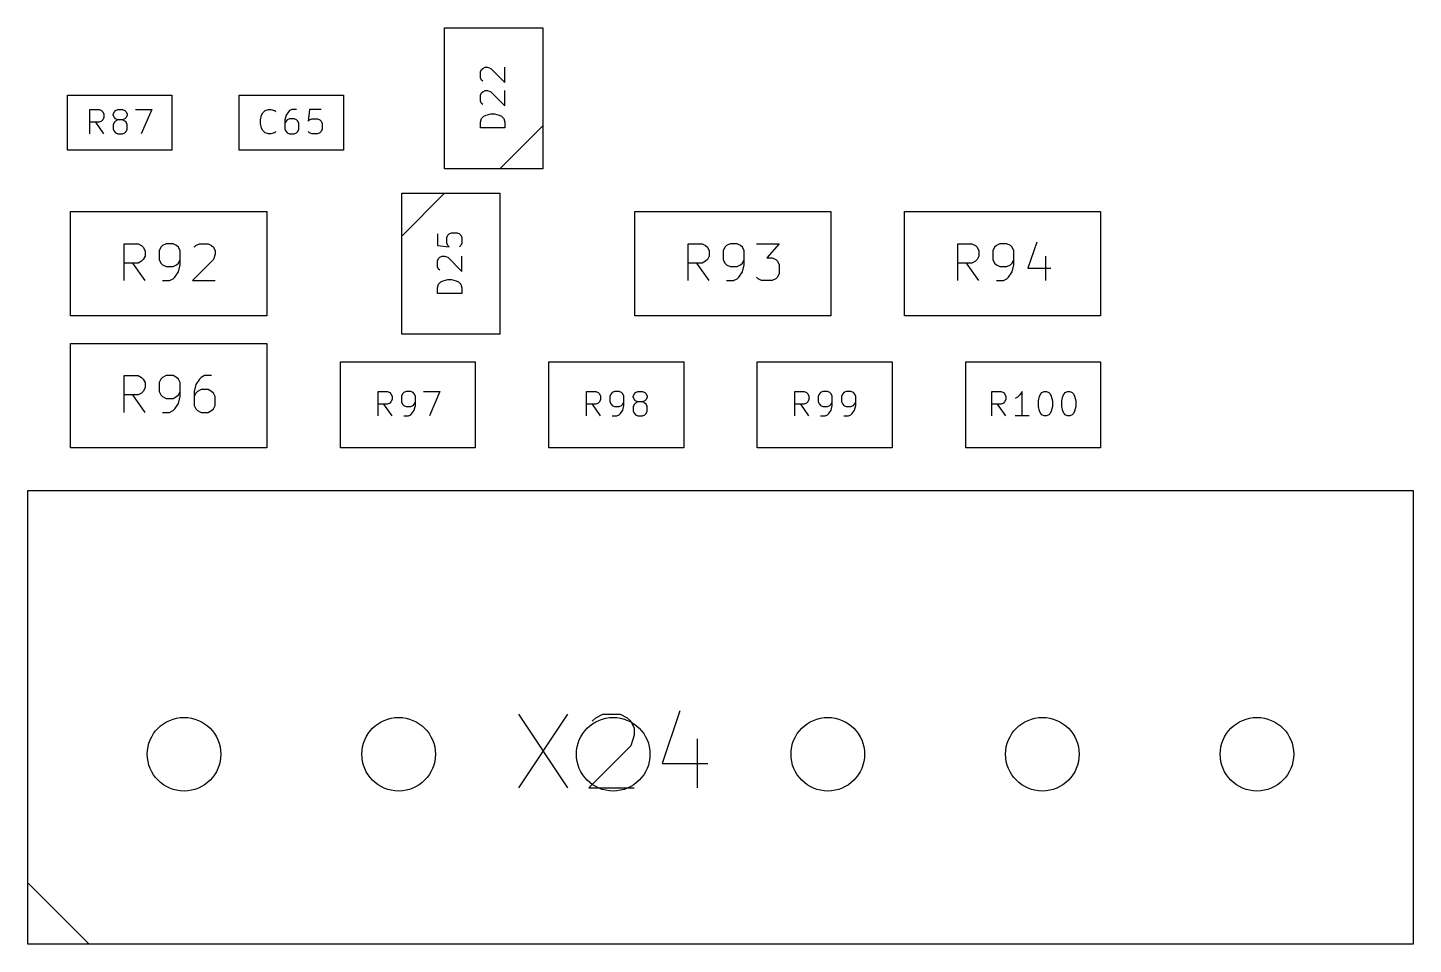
# Model space of a CAD drawing. Extents: x -4 to 236, y -200 to -70.
# Drawn here: x 162.5 to 185.1, y -172.5 to -157.55 of the extents above; entities that cross this region are included whole.
import ezdxf

# ---------------------------------------------------------------- set-up
doc = ezdxf.new("R2010")
doc.units = 0
doc.layers.add('BLACK', color=7, linetype='CONTINUOUS')

msp = doc.modelspace()

# ---------------------------------------------------------------- linework, layer by layer
at = {"layer": 'BLACK', "linetype": 'CONTINUOUS'}
for p, q in [((169.3, -159.85), (169.3, -157.55)), ((169.3, -157.55), (170.9, -157.55)), ((170.9, -157.55), (170.9, -159.85)), ((169.921062, -158.214285), (169.959158, -158.195238)), ((169.959158, -158.195238), (169.997253, -158.195238)), ((169.997253, -158.195238), (170.054396, -158.214285)), ((170.282967, -158.442857), (170.282967, -158.195238)), ((169.882967, -158.271428), (169.902015, -158.233333)), ((169.882967, -158.366666), (169.882967, -158.271428)), ((169.902015, -158.404761), (169.882967, -158.366666)), ((169.902015, -158.233333), (169.921062, -158.214285)), ((169.921062, -158.423809), (169.902015, -158.404761)), ((170.054396, -158.214285), (170.282967, -158.442857)), ((163.15, -158.65), (164.85, -158.65)), ((163.15, -159.55), (163.15, -158.65)), ((164.85, -158.65), (164.85, -159.55)), ((165.95, -158.65), (167.65, -158.65)), ((165.95, -159.55), (165.95, -158.65)), ((167.65, -158.65), (167.65, -159.55)), ((169.882967, -158.65238), (169.902015, -158.614285)), ((169.902015, -158.614285), (169.921062, -158.595237)), ((169.921062, -158.595237), (169.959158, -158.57619)), ((169.959158, -158.57619), (169.997253, -158.57619)), ((169.997253, -158.57619), (170.054396, -158.595237)), ((170.054396, -158.595237), (170.282967, -158.823809)), ((170.282967, -158.823809), (170.282967, -158.57619)), ((169.882967, -158.747618), (169.882967, -158.65238)), ((169.902015, -158.785713), (169.882967, -158.747618)), ((169.921062, -158.804761), (169.902015, -158.785713)), ((163.514286, -159.282967), (163.514286, -158.882967)), ((163.514286, -158.882967), (163.666667, -158.882967)), ((163.666667, -159.092491), (163.514286, -159.092491)), ((163.742857, -159.282967), (163.609524, -159.092491)), ((163.666667, -158.882967), (163.704762, -158.902015)), ((163.704762, -159.073443), (163.666667, -159.092491)), ((163.704762, -158.902015), (163.723809, -158.921062)), ((163.723809, -159.054396), (163.704762, -159.073443)), ((163.723809, -158.921062), (163.742857, -158.959158)), ((163.742857, -159.0163), (163.723809, -159.054396)), ((163.742857, -158.959158), (163.742857, -159.0163)), ((163.895238, -158.959158), (163.914286, -158.921062)), ((163.895238, -158.978205), (163.895238, -158.959158)), ((163.914286, -159.0163), (163.895238, -158.978205)), ((163.914286, -159.092491), (163.895238, -159.130586)), ((163.914286, -158.921062), (163.933333, -158.902015)), ((163.933333, -159.035348), (163.914286, -159.0163)), ((163.933333, -159.073443), (163.914286, -159.092491)), ((163.933333, -158.902015), (163.971428, -158.882967)), ((163.971428, -159.054396), (163.933333, -159.035348)), ((163.971428, -159.054396), (163.933333, -159.073443)), ((163.971428, -158.882967), (164.047619, -158.882967)), ((164.047619, -159.054396), (163.971428, -159.054396)), ((164.047619, -158.882967), (164.085714, -158.902015)), ((164.085714, -159.035348), (164.047619, -159.054396)), ((164.085714, -159.073443), (164.047619, -159.054396)), ((164.085714, -158.902015), (164.104762, -158.921062)), ((164.104762, -159.0163), (164.085714, -159.035348)), ((164.104762, -159.092491), (164.085714, -159.073443)), ((164.104762, -158.921062), (164.123809, -158.959158)), ((164.123809, -158.978205), (164.104762, -159.0163)), ((164.123809, -159.130586), (164.104762, -159.092491)), ((164.123809, -158.959158), (164.123809, -158.978205)), ((164.257142, -158.882967), (164.523809, -158.882967)), ((164.523809, -158.882967), (164.35238, -159.282967)), ((166.295238, -159.054396), (166.314286, -158.978205)), ((166.295238, -159.111539), (166.295238, -159.054396)), ((166.314286, -158.978205), (166.333333, -158.94011)), ((166.333333, -158.94011), (166.371428, -158.902015)), ((166.371428, -158.902015), (166.428571, -158.882967)), ((166.428571, -158.882967), (166.466667, -158.882967)), ((166.466667, -158.882967), (166.523809, -158.902015)), ((166.523809, -158.902015), (166.542857, -158.921062)), ((166.714286, -158.978205), (166.695238, -159.054396)), ((166.695238, -159.054396), (166.695238, -159.206777)), ((166.714286, -159.073443), (166.695238, -159.111539)), ((166.752381, -158.921062), (166.714286, -158.978205)), ((166.733333, -159.054396), (166.714286, -159.073443)), ((166.771428, -159.035348), (166.733333, -159.054396)), ((166.771428, -158.902015), (166.752381, -158.921062)), ((166.809524, -158.882967), (166.771428, -158.902015)), ((166.847619, -159.035348), (166.771428, -159.035348)), ((166.885714, -158.882967), (166.809524, -158.882967)), ((166.885714, -159.054396), (166.847619, -159.035348)), ((166.904762, -159.073443), (166.885714, -159.054396)), ((166.923809, -159.111539), (166.904762, -159.073443)), ((167.095238, -158.882967), (167.07619, -159.073443)), ((167.07619, -159.073443), (167.095238, -159.054396)), ((167.285714, -158.882967), (167.095238, -158.882967)), ((167.095238, -159.054396), (167.133333, -159.035348)), ((167.133333, -159.035348), (167.228571, -159.035348)), ((167.228571, -159.035348), (167.266666, -159.054396)), ((167.266666, -159.054396), (167.285714, -159.073443)), ((167.285714, -159.073443), (167.304761, -159.111539)), ((169.882967, -159.090475), (169.902015, -159.033332)), ((169.882967, -159.185713), (169.882967, -159.090475)), ((169.902015, -159.033332), (169.94011, -158.995237)), ((169.94011, -158.995237), (169.978205, -158.97619)), ((169.978205, -158.97619), (170.054396, -158.957142)), ((170.054396, -158.957142), (170.111539, -158.957142)), ((170.111539, -158.957142), (170.187729, -158.97619)), ((170.187729, -158.97619), (170.225824, -158.995237)), ((170.225824, -158.995237), (170.26392, -159.033332)), ((170.26392, -159.033332), (170.282967, -159.090475)), ((170.282967, -159.090475), (170.282967, -159.185713)), ((163.895238, -159.130586), (163.895238, -159.206777)), ((163.895238, -159.206777), (163.914286, -159.244872)), ((163.914286, -159.244872), (163.933333, -159.26392)), ((163.933333, -159.26392), (163.971428, -159.282967)), ((163.971428, -159.282967), (164.047619, -159.282967)), ((164.047619, -159.282967), (164.085714, -159.26392)), ((164.085714, -159.26392), (164.104762, -159.244872)), ((164.104762, -159.244872), (164.123809, -159.206777)), ((164.123809, -159.206777), (164.123809, -159.130586)), ((166.314286, -159.187729), (166.295238, -159.111539)), ((166.333333, -159.225824), (166.314286, -159.187729)), ((166.371428, -159.26392), (166.333333, -159.225824)), ((166.428571, -159.282967), (166.371428, -159.26392)), ((166.466667, -159.282967), (166.428571, -159.282967)), ((166.523809, -159.26392), (166.466667, -159.282967)), ((166.542857, -159.244872), (166.523809, -159.26392)), ((166.695238, -159.206777), (166.714286, -159.244872)), ((166.714286, -159.244872), (166.733333, -159.26392)), ((166.733333, -159.26392), (166.771428, -159.282967)), ((166.771428, -159.282967), (166.847619, -159.282967)), ((166.847619, -159.282967), (166.885714, -159.26392)), ((166.885714, -159.26392), (166.904762, -159.244872)), ((166.904762, -159.244872), (166.923809, -159.206777)), ((166.923809, -159.206777), (166.923809, -159.111539)), ((167.095238, -159.26392), (167.07619, -159.244872)), ((167.133333, -159.282967), (167.095238, -159.26392)), ((167.228571, -159.282967), (167.133333, -159.282967)), ((167.266666, -159.26392), (167.228571, -159.282967)), ((167.285714, -159.244872), (167.266666, -159.26392)), ((167.304761, -159.206777), (167.285714, -159.244872)), ((167.304761, -159.111539), (167.304761, -159.206777)), ((170.282967, -159.185713), (169.882967, -159.185713)), ((170.2, -159.85), (170.9, -159.15)), ((164.85, -159.55), (163.15, -159.55)), ((167.65, -159.55), (165.95, -159.55)), ((170.9, -159.85), (169.3, -159.85)), ((169.3, -160.25), (168.6, -160.95)), ((168.6, -160.25), (170.2, -160.25)), ((168.6, -162.55), (168.6, -160.25)), ((170.2, -160.25), (170.2, -162.55)), ((163.2, -160.55), (166.4, -160.55)), ((163.2, -162.25), (163.2, -160.55)), ((166.4, -160.55), (166.4, -162.25)), ((172.4, -160.55), (175.6, -160.55)), ((172.4, -162.25), (172.4, -160.55)), ((175.6, -160.55), (175.6, -162.25)), ((176.8, -160.55), (180, -160.55)), ((176.8, -162.25), (176.8, -160.55)), ((180, -160.55), (180, -162.25)), ((169.373443, -160.914285), (169.411539, -160.895238)), ((169.411539, -160.895238), (169.506777, -160.895238)), ((169.506777, -160.895238), (169.544872, -160.914285)), ((164.071428, -161.674451), (164.071428, -161.074451)), ((164.071428, -161.074451), (164.299999, -161.074451)), ((164.299999, -161.074451), (164.357142, -161.103022)), ((164.357142, -161.103022), (164.385713, -161.131594)), ((164.385713, -161.131594), (164.414285, -161.188737)), ((164.671428, -161.131594), (164.642856, -161.188737)), ((164.699999, -161.103022), (164.671428, -161.131594)), ((164.757142, -161.074451), (164.699999, -161.103022)), ((164.871428, -161.074451), (164.757142, -161.074451)), ((164.928571, -161.103022), (164.871428, -161.074451)), ((164.957142, -161.131594), (164.928571, -161.103022)), ((164.985713, -161.188737), (164.957142, -161.131594)), ((165.214285, -161.131594), (165.242857, -161.103022)), ((165.242857, -161.103022), (165.3, -161.074451)), ((165.3, -161.074451), (165.442857, -161.074451)), ((165.442857, -161.074451), (165.5, -161.103022)), ((165.5, -161.103022), (165.528571, -161.131594)), ((165.528571, -161.131594), (165.557142, -161.188737)), ((169.182967, -160.914285), (169.182967, -161.104761)), ((169.182967, -161.104761), (169.373443, -161.123809)), ((169.335348, -160.971428), (169.354396, -160.933333)), ((169.335348, -161.066666), (169.335348, -160.971428)), ((169.354396, -161.104761), (169.335348, -161.066666)), ((169.354396, -160.933333), (169.373443, -160.914285)), ((169.373443, -161.123809), (169.354396, -161.104761)), ((169.544872, -160.914285), (169.56392, -160.933333)), ((169.56392, -161.104761), (169.544872, -161.123809)), ((169.56392, -160.933333), (169.582967, -160.971428)), ((169.582967, -161.066666), (169.56392, -161.104761)), ((169.582967, -160.971428), (169.582967, -161.066666)), ((173.271428, -161.674451), (173.271428, -161.074451)), ((173.271428, -161.074451), (173.499999, -161.074451)), ((173.499999, -161.074451), (173.557142, -161.103022)), ((173.557142, -161.103022), (173.585713, -161.131594)), ((173.585713, -161.131594), (173.614285, -161.188737)), ((173.871428, -161.131594), (173.842856, -161.188737)), ((173.899999, -161.103022), (173.871428, -161.131594)), ((173.957142, -161.074451), (173.899999, -161.103022)), ((174.071428, -161.074451), (173.957142, -161.074451)), ((174.128571, -161.103022), (174.071428, -161.074451)), ((174.157142, -161.131594), (174.128571, -161.103022)), ((174.185713, -161.188737), (174.157142, -161.131594)), ((174.385714, -161.074451), (174.757142, -161.074451)), ((174.757142, -161.074451), (174.557142, -161.303022)), ((177.671428, -161.674451), (177.671428, -161.074451)), ((177.671428, -161.074451), (177.899999, -161.074451)), ((177.899999, -161.074451), (177.957142, -161.103022)), ((177.957142, -161.103022), (177.985713, -161.131594)), ((177.985713, -161.131594), (178.014285, -161.188737)), ((178.271428, -161.131594), (178.242856, -161.188737)), ((178.299999, -161.103022), (178.271428, -161.131594)), ((178.357142, -161.074451), (178.299999, -161.103022)), ((178.471428, -161.074451), (178.357142, -161.074451)), ((178.528571, -161.103022), (178.471428, -161.074451)), ((178.557142, -161.131594), (178.528571, -161.103022)), ((178.585713, -161.188737), (178.557142, -161.131594)), ((178.957142, -161.04588), (178.814285, -161.474451)), ((164.357142, -161.360165), (164.299999, -161.388737)), ((164.385713, -161.331594), (164.357142, -161.360165)), ((164.414285, -161.274451), (164.385713, -161.331594)), ((164.414285, -161.188737), (164.414285, -161.274451)), ((164.642856, -161.188737), (164.642856, -161.331594)), ((164.642856, -161.331594), (164.671428, -161.388737)), ((164.957142, -161.388737), (164.985713, -161.331594)), ((164.985713, -161.417308), (164.985713, -161.188737)), ((165.528571, -161.331594), (165.185714, -161.674451)), ((165.557142, -161.24588), (165.528571, -161.331594)), ((165.557142, -161.188737), (165.557142, -161.24588)), ((169.182967, -161.35238), (169.202015, -161.314285)), ((169.182967, -161.447618), (169.182967, -161.35238)), ((169.202015, -161.314285), (169.221062, -161.295237)), ((169.221062, -161.295237), (169.259158, -161.27619)), ((169.259158, -161.27619), (169.297253, -161.27619)), ((169.297253, -161.27619), (169.354396, -161.295237)), ((169.354396, -161.295237), (169.582967, -161.523809)), ((169.582967, -161.523809), (169.582967, -161.27619)), ((173.557142, -161.360165), (173.499999, -161.388737)), ((173.585713, -161.331594), (173.557142, -161.360165)), ((173.614285, -161.274451), (173.585713, -161.331594)), ((173.614285, -161.188737), (173.614285, -161.274451)), ((173.842856, -161.188737), (173.842856, -161.331594)), ((173.842856, -161.331594), (173.871428, -161.388737)), ((174.157142, -161.388737), (174.185713, -161.331594)), ((174.185713, -161.417308), (174.185713, -161.188737)), ((174.557142, -161.303022), (174.642857, -161.303022)), ((174.642857, -161.303022), (174.7, -161.331594)), ((174.7, -161.331594), (174.728571, -161.360165)), ((174.728571, -161.360165), (174.757142, -161.417308)), ((177.957142, -161.360165), (177.899999, -161.388737)), ((177.985713, -161.331594), (177.957142, -161.360165)), ((178.014285, -161.274451), (177.985713, -161.331594)), ((178.014285, -161.188737), (178.014285, -161.274451)), ((178.242856, -161.188737), (178.242856, -161.331594)), ((178.242856, -161.331594), (178.271428, -161.388737)), ((178.557142, -161.388737), (178.585713, -161.331594)), ((178.585713, -161.417308), (178.585713, -161.188737)), ((179.1, -161.274451), (179.1, -161.674451)), ((164.299999, -161.388737), (164.071428, -161.388737)), ((164.414285, -161.674451), (164.214285, -161.388737)), ((164.671428, -161.388737), (164.699999, -161.417308)), ((164.699999, -161.417308), (164.757142, -161.44588)), ((164.757142, -161.44588), (164.871428, -161.44588)), ((164.871428, -161.44588), (164.928571, -161.417308)), ((164.899999, -161.617308), (164.957142, -161.531594)), ((164.928571, -161.417308), (164.957142, -161.388737)), ((164.957142, -161.531594), (164.985713, -161.417308)), ((169.202015, -161.485713), (169.182967, -161.447618)), ((169.221062, -161.504761), (169.202015, -161.485713)), ((173.499999, -161.388737), (173.271428, -161.388737)), ((173.614285, -161.674451), (173.414285, -161.388737)), ((173.871428, -161.388737), (173.899999, -161.417308)), ((173.899999, -161.417308), (173.957142, -161.44588)), ((173.957142, -161.44588), (174.071428, -161.44588)), ((174.071428, -161.44588), (174.128571, -161.417308)), ((174.099999, -161.617308), (174.157142, -161.531594)), ((174.128571, -161.417308), (174.157142, -161.388737)), ((174.157142, -161.531594), (174.185713, -161.417308)), ((174.757142, -161.560165), (174.728571, -161.617308)), ((174.757142, -161.417308), (174.757142, -161.560165)), ((177.899999, -161.388737), (177.671428, -161.388737)), ((178.014285, -161.674451), (177.814285, -161.388737)), ((178.271428, -161.388737), (178.299999, -161.417308)), ((178.299999, -161.417308), (178.357142, -161.44588)), ((178.357142, -161.44588), (178.471428, -161.44588)), ((178.471428, -161.44588), (178.528571, -161.417308)), ((178.499999, -161.617308), (178.557142, -161.531594)), ((178.528571, -161.417308), (178.557142, -161.388737)), ((178.557142, -161.531594), (178.585713, -161.417308)), ((178.814285, -161.474451), (179.185714, -161.474451)), ((164.699999, -161.674451), (164.814285, -161.674451)), ((164.814285, -161.674451), (164.871428, -161.64588)), ((164.871428, -161.64588), (164.899999, -161.617308)), ((165.185714, -161.674451), (165.557142, -161.674451)), ((169.182967, -161.790475), (169.202015, -161.733332)), ((169.182967, -161.885713), (169.182967, -161.790475)), ((169.202015, -161.733332), (169.24011, -161.695237)), ((169.24011, -161.695237), (169.278205, -161.67619)), ((169.278205, -161.67619), (169.354396, -161.657142)), ((169.354396, -161.657142), (169.411539, -161.657142)), ((169.411539, -161.657142), (169.487729, -161.67619)), ((169.487729, -161.67619), (169.525824, -161.695237)), ((169.525824, -161.695237), (169.56392, -161.733332)), ((169.56392, -161.733332), (169.582967, -161.790475)), ((169.582967, -161.790475), (169.582967, -161.885713)), ((173.899999, -161.674451), (174.014285, -161.674451)), ((174.014285, -161.674451), (174.071428, -161.64588)), ((174.071428, -161.64588), (174.099999, -161.617308)), ((174.414285, -161.64588), (174.385714, -161.617308)), ((174.471428, -161.674451), (174.414285, -161.64588)), ((174.642857, -161.674451), (174.471428, -161.674451)), ((174.7, -161.64588), (174.642857, -161.674451)), ((174.728571, -161.617308), (174.7, -161.64588)), ((178.299999, -161.674451), (178.414285, -161.674451)), ((178.414285, -161.674451), (178.471428, -161.64588)), ((178.471428, -161.64588), (178.499999, -161.617308)), ((169.582967, -161.885713), (169.182967, -161.885713)), ((166.4, -162.25), (163.2, -162.25)), ((175.6, -162.25), (172.4, -162.25)), ((180, -162.25), (176.8, -162.25)), ((163.2, -162.7), (166.4, -162.7)), ((163.2, -164.4), (163.2, -162.7)), ((166.4, -162.7), (166.4, -164.4)), ((170.2, -162.55), (168.6, -162.55)), ((167.6, -164.4), (167.6, -163)), ((167.6, -163), (169.8, -163)), ((169.8, -163), (169.8, -164.4)), ((171, -163), (173.2, -163)), ((171, -164.4), (171, -163)), ((173.2, -163), (173.2, -164.4)), ((174.4, -164.4), (174.4, -163)), ((174.4, -163), (176.6, -163)), ((176.6, -163), (176.6, -164.4)), ((177.8, -163), (180, -163)), ((177.8, -164.4), (177.8, -163)), ((180, -163), (180, -164.4)), ((164.071428, -163.824451), (164.071428, -163.224451)), ((164.071428, -163.224451), (164.299999, -163.224451)), ((164.299999, -163.224451), (164.357142, -163.253022)), ((164.357142, -163.253022), (164.385713, -163.281594)), ((164.385713, -163.281594), (164.414285, -163.338737)), ((164.414285, -163.338737), (164.414285, -163.424451)), ((164.671428, -163.281594), (164.642856, -163.338737)), ((164.642856, -163.338737), (164.642856, -163.481594)), ((164.699999, -163.253022), (164.671428, -163.281594)), ((164.757142, -163.224451), (164.699999, -163.253022)), ((164.871428, -163.224451), (164.757142, -163.224451)), ((164.928571, -163.253022), (164.871428, -163.224451)), ((164.957142, -163.281594), (164.928571, -163.253022)), ((164.985713, -163.338737), (164.957142, -163.281594)), ((164.985713, -163.567308), (164.985713, -163.338737)), ((165.242857, -163.367308), (165.214285, -163.481594)), ((165.3, -163.281594), (165.242857, -163.367308)), ((165.328571, -163.253022), (165.3, -163.281594)), ((165.385714, -163.224451), (165.328571, -163.253022)), ((165.5, -163.224451), (165.385714, -163.224451)), ((164.299999, -163.538737), (164.071428, -163.538737)), ((164.414285, -163.824451), (164.214285, -163.538737)), ((164.357142, -163.510165), (164.299999, -163.538737)), ((164.385713, -163.481594), (164.357142, -163.510165)), ((164.414285, -163.424451), (164.385713, -163.481594)), ((164.642856, -163.481594), (164.671428, -163.538737)), ((164.671428, -163.538737), (164.699999, -163.567308)), ((164.699999, -163.567308), (164.757142, -163.59588)), ((164.757142, -163.59588), (164.871428, -163.59588)), ((164.871428, -163.59588), (164.928571, -163.567308)), ((164.928571, -163.567308), (164.957142, -163.538737)), ((164.957142, -163.538737), (164.985713, -163.481594)), ((164.957142, -163.681594), (164.985713, -163.567308)), ((165.214285, -163.481594), (165.214285, -163.710165)), ((165.242857, -163.510165), (165.214285, -163.567308)), ((165.271428, -163.481594), (165.242857, -163.510165)), ((165.328571, -163.453022), (165.271428, -163.481594)), ((165.442857, -163.453022), (165.328571, -163.453022)), ((165.5, -163.481594), (165.442857, -163.453022)), ((165.528571, -163.510165), (165.5, -163.481594)), ((165.557142, -163.567308), (165.528571, -163.510165)), ((165.557142, -163.710165), (165.557142, -163.567308)), ((168.214286, -163.882967), (168.214286, -163.482967)), ((168.214286, -163.482967), (168.366667, -163.482967)), ((168.366667, -163.482967), (168.404762, -163.502015)), ((168.404762, -163.502015), (168.423809, -163.521062)), ((168.423809, -163.521062), (168.442857, -163.559158)), ((168.442857, -163.6163), (168.423809, -163.654396)), ((168.442857, -163.559158), (168.442857, -163.6163)), ((168.614286, -163.521062), (168.595238, -163.559158)), ((168.595238, -163.559158), (168.595238, -163.654396)), ((168.633333, -163.502015), (168.614286, -163.521062)), ((168.671428, -163.482967), (168.633333, -163.502015)), ((168.747619, -163.482967), (168.671428, -163.482967)), ((168.785714, -163.502015), (168.747619, -163.482967)), ((168.804762, -163.521062), (168.785714, -163.502015)), ((168.823809, -163.559158), (168.804762, -163.521062)), ((168.823809, -163.711539), (168.823809, -163.559158)), ((168.957142, -163.482967), (169.223809, -163.482967)), ((169.223809, -163.482967), (169.05238, -163.882967)), ((171.614286, -163.882967), (171.614286, -163.482967)), ((171.614286, -163.482967), (171.766667, -163.482967)), ((171.766667, -163.482967), (171.804762, -163.502015)), ((171.804762, -163.502015), (171.823809, -163.521062)), ((171.823809, -163.521062), (171.842857, -163.559158)), ((171.842857, -163.6163), (171.823809, -163.654396)), ((171.842857, -163.559158), (171.842857, -163.6163)), ((172.014286, -163.521062), (171.995238, -163.559158)), ((171.995238, -163.559158), (171.995238, -163.654396)), ((172.033333, -163.502015), (172.014286, -163.521062)), ((172.071428, -163.482967), (172.033333, -163.502015)), ((172.147619, -163.482967), (172.071428, -163.482967)), ((172.185714, -163.502015), (172.147619, -163.482967)), ((172.204762, -163.521062), (172.185714, -163.502015)), ((172.223809, -163.559158), (172.204762, -163.521062)), ((172.223809, -163.711539), (172.223809, -163.559158)), ((172.37619, -163.559158), (172.395238, -163.521062)), ((172.37619, -163.578205), (172.37619, -163.559158)), ((172.395238, -163.6163), (172.37619, -163.578205)), ((172.395238, -163.521062), (172.414285, -163.502015)), ((172.414285, -163.635348), (172.395238, -163.6163)), ((172.414285, -163.502015), (172.45238, -163.482967)), ((172.45238, -163.482967), (172.528571, -163.482967)), ((172.528571, -163.482967), (172.566666, -163.502015)), ((172.566666, -163.502015), (172.585714, -163.521062)), ((172.585714, -163.6163), (172.566666, -163.635348)), ((172.585714, -163.521062), (172.604761, -163.559158)), ((172.604761, -163.578205), (172.585714, -163.6163)), ((172.604761, -163.559158), (172.604761, -163.578205)), ((175.014286, -163.882967), (175.014286, -163.482967)), ((175.014286, -163.482967), (175.166667, -163.482967)), ((175.166667, -163.482967), (175.204762, -163.502015)), ((175.204762, -163.502015), (175.223809, -163.521062)), ((175.223809, -163.521062), (175.242857, -163.559158)), ((175.242857, -163.6163), (175.223809, -163.654396)), ((175.242857, -163.559158), (175.242857, -163.6163)), ((175.414286, -163.521062), (175.395238, -163.559158)), ((175.395238, -163.559158), (175.395238, -163.654396)), ((175.433333, -163.502015), (175.414286, -163.521062)), ((175.471428, -163.482967), (175.433333, -163.502015)), ((175.547619, -163.482967), (175.471428, -163.482967)), ((175.585714, -163.502015), (175.547619, -163.482967)), ((175.604762, -163.521062), (175.585714, -163.502015)), ((175.623809, -163.559158), (175.604762, -163.521062)), ((175.623809, -163.711539), (175.623809, -163.559158)), ((175.795238, -163.521062), (175.77619, -163.559158)), ((175.77619, -163.559158), (175.77619, -163.654396)), ((175.814285, -163.502015), (175.795238, -163.521062)), ((175.85238, -163.482967), (175.814285, -163.502015)), ((175.928571, -163.482967), (175.85238, -163.482967)), ((175.966666, -163.502015), (175.928571, -163.482967)), ((175.985714, -163.521062), (175.966666, -163.502015)), ((176.004761, -163.559158), (175.985714, -163.521062)), ((176.004761, -163.711539), (176.004761, -163.559158)), ((178.22381, -163.882967), (178.22381, -163.482967)), ((178.22381, -163.482967), (178.376191, -163.482967)), ((178.376191, -163.482967), (178.414286, -163.502015)), ((178.414286, -163.502015), (178.433333, -163.521062)), ((178.433333, -163.521062), (178.452381, -163.559158)), ((178.452381, -163.6163), (178.433333, -163.654396)), ((178.452381, -163.559158), (178.452381, -163.6163)), ((178.642857, -163.578205), (178.604762, -163.597253)), ((178.680952, -163.54011), (178.642857, -163.578205)), ((178.719048, -163.482967), (178.680952, -163.54011)), ((178.719048, -163.882967), (178.719048, -163.482967)), ((178.985714, -163.635348), (179.004762, -163.559158)), ((179.004762, -163.559158), (179.023809, -163.521062)), ((179.023809, -163.521062), (179.042857, -163.502015)), ((179.042857, -163.502015), (179.080952, -163.482967)), ((179.080952, -163.482967), (179.119047, -163.482967)), ((179.119047, -163.482967), (179.157143, -163.502015)), ((179.157143, -163.502015), (179.17619, -163.521062)), ((179.17619, -163.521062), (179.195238, -163.559158)), ((179.195238, -163.559158), (179.214285, -163.635348)), ((179.366666, -163.635348), (179.385714, -163.559158)), ((179.385714, -163.559158), (179.404761, -163.521062)), ((179.404761, -163.521062), (179.423809, -163.502015)), ((179.423809, -163.502015), (179.461904, -163.482967)), ((179.461904, -163.482967), (179.499999, -163.482967)), ((179.499999, -163.482967), (179.538095, -163.502015)), ((179.538095, -163.502015), (179.557142, -163.521062)), ((179.557142, -163.521062), (179.57619, -163.559158)), ((179.57619, -163.559158), (179.595237, -163.635348)), ((164.699999, -163.824451), (164.814285, -163.824451)), ((164.814285, -163.824451), (164.871428, -163.79588)), ((164.871428, -163.79588), (164.899999, -163.767308)), ((164.899999, -163.767308), (164.957142, -163.681594)), ((165.214285, -163.710165), (165.242857, -163.767308)), ((165.242857, -163.767308), (165.271428, -163.79588)), ((165.271428, -163.79588), (165.328571, -163.824451)), ((165.328571, -163.824451), (165.442857, -163.824451)), ((165.442857, -163.824451), (165.5, -163.79588)), ((165.5, -163.79588), (165.528571, -163.767308)), ((165.528571, -163.767308), (165.557142, -163.710165)), ((168.366667, -163.692491), (168.214286, -163.692491)), ((168.442857, -163.882967), (168.309524, -163.692491)), ((168.404762, -163.673443), (168.366667, -163.692491)), ((168.423809, -163.654396), (168.404762, -163.673443)), ((168.595238, -163.654396), (168.614286, -163.692491)), ((168.614286, -163.692491), (168.633333, -163.711539)), ((168.633333, -163.711539), (168.671428, -163.730586)), ((168.671428, -163.730586), (168.747619, -163.730586)), ((168.747619, -163.730586), (168.785714, -163.711539)), ((168.747619, -163.86392), (168.766667, -163.844872)), ((168.766667, -163.844872), (168.804762, -163.787729)), ((168.785714, -163.711539), (168.804762, -163.692491)), ((168.804762, -163.692491), (168.823809, -163.654396)), ((168.804762, -163.787729), (168.823809, -163.711539)), ((171.766667, -163.692491), (171.614286, -163.692491)), ((171.842857, -163.882967), (171.709524, -163.692491)), ((171.804762, -163.673443), (171.766667, -163.692491)), ((171.823809, -163.654396), (171.804762, -163.673443)), ((171.995238, -163.654396), (172.014286, -163.692491)), ((172.014286, -163.692491), (172.033333, -163.711539)), ((172.033333, -163.711539), (172.071428, -163.730586)), ((172.071428, -163.730586), (172.147619, -163.730586)), ((172.147619, -163.730586), (172.185714, -163.711539)), ((172.147619, -163.86392), (172.166667, -163.844872)), ((172.166667, -163.844872), (172.204762, -163.787729)), ((172.185714, -163.711539), (172.204762, -163.692491)), ((172.204762, -163.692491), (172.223809, -163.654396)), ((172.204762, -163.787729), (172.223809, -163.711539)), ((172.395238, -163.692491), (172.37619, -163.730586)), ((172.37619, -163.730586), (172.37619, -163.806777)), ((172.37619, -163.806777), (172.395238, -163.844872)), ((172.414285, -163.673443), (172.395238, -163.692491)), ((172.395238, -163.844872), (172.414285, -163.86392)), ((172.45238, -163.654396), (172.414285, -163.635348)), ((172.45238, -163.654396), (172.414285, -163.673443)), ((172.528571, -163.654396), (172.45238, -163.654396)), ((172.566666, -163.635348), (172.528571, -163.654396)), ((172.566666, -163.673443), (172.528571, -163.654396)), ((172.585714, -163.692491), (172.566666, -163.673443)), ((172.566666, -163.86392), (172.585714, -163.844872)), ((172.604761, -163.730586), (172.585714, -163.692491)), ((172.585714, -163.844872), (172.604761, -163.806777)), ((172.604761, -163.806777), (172.604761, -163.730586)), ((175.166667, -163.692491), (175.014286, -163.692491)), ((175.242857, -163.882967), (175.109524, -163.692491)), ((175.204762, -163.673443), (175.166667, -163.692491)), ((175.223809, -163.654396), (175.204762, -163.673443)), ((175.395238, -163.654396), (175.414286, -163.692491)), ((175.414286, -163.692491), (175.433333, -163.711539)), ((175.433333, -163.711539), (175.471428, -163.730586)), ((175.471428, -163.730586), (175.547619, -163.730586)), ((175.547619, -163.730586), (175.585714, -163.711539)), ((175.547619, -163.86392), (175.566667, -163.844872)), ((175.566667, -163.844872), (175.604762, -163.787729)), ((175.585714, -163.711539), (175.604762, -163.692491)), ((175.604762, -163.692491), (175.623809, -163.654396)), ((175.604762, -163.787729), (175.623809, -163.711539)), ((175.77619, -163.654396), (175.795238, -163.692491)), ((175.795238, -163.692491), (175.814285, -163.711539)), ((175.814285, -163.711539), (175.85238, -163.730586)), ((175.85238, -163.730586), (175.928571, -163.730586)), ((175.928571, -163.730586), (175.966666, -163.711539)), ((175.928571, -163.86392), (175.947619, -163.844872)), ((175.947619, -163.844872), (175.985714, -163.787729)), ((175.966666, -163.711539), (175.985714, -163.692491)), ((175.985714, -163.692491), (176.004761, -163.654396)), ((175.985714, -163.787729), (176.004761, -163.711539)), ((178.376191, -163.692491), (178.22381, -163.692491)), ((178.452381, -163.882967), (178.319048, -163.692491)), ((178.414286, -163.673443), (178.376191, -163.692491)), ((178.433333, -163.654396), (178.414286, -163.673443)), ((178.985714, -163.730586), (178.985714, -163.635348)), ((179.004762, -163.806777), (178.985714, -163.730586)), ((179.023809, -163.844872), (179.004762, -163.806777)), ((179.042857, -163.86392), (179.023809, -163.844872)), ((179.17619, -163.844872), (179.157143, -163.86392)), ((179.195238, -163.806777), (179.17619, -163.844872)), ((179.214285, -163.730586), (179.195238, -163.806777)), ((179.214285, -163.635348), (179.214285, -163.730586)), ((179.366666, -163.730586), (179.366666, -163.635348)), ((179.385714, -163.806777), (179.366666, -163.730586)), ((179.404761, -163.844872), (179.385714, -163.806777)), ((179.423809, -163.86392), (179.404761, -163.844872)), ((179.557142, -163.844872), (179.538095, -163.86392)), ((179.57619, -163.806777), (179.557142, -163.844872)), ((179.595237, -163.730586), (179.57619, -163.806777)), ((179.595237, -163.635348), (179.595237, -163.730586)), ((168.633333, -163.882967), (168.709524, -163.882967)), ((168.709524, -163.882967), (168.747619, -163.86392)), ((172.033333, -163.882967), (172.109524, -163.882967)), ((172.109524, -163.882967), (172.147619, -163.86392)), ((172.414285, -163.86392), (172.45238, -163.882967)), ((172.45238, -163.882967), (172.528571, -163.882967)), ((172.528571, -163.882967), (172.566666, -163.86392)), ((175.433333, -163.882967), (175.509524, -163.882967)), ((175.509524, -163.882967), (175.547619, -163.86392)), ((175.814285, -163.882967), (175.890476, -163.882967)), ((175.890476, -163.882967), (175.928571, -163.86392)), ((178.833333, -163.882967), (178.604762, -163.882967)), ((179.080952, -163.882967), (179.042857, -163.86392)), ((179.119047, -163.882967), (179.080952, -163.882967)), ((179.157143, -163.86392), (179.119047, -163.882967)), ((179.461904, -163.882967), (179.423809, -163.86392)), ((179.499999, -163.882967), (179.461904, -163.882967)), ((179.538095, -163.86392), (179.499999, -163.882967)), ((166.4, -164.4), (163.2, -164.4)), ((169.8, -164.4), (167.6, -164.4)), ((173.2, -164.4), (171, -164.4)), ((176.6, -164.4), (174.4, -164.4)), ((180, -164.4), (177.8, -164.4)), ((162.5, -165.1), (185.1, -165.1)), ((162.5, -172.5), (162.5, -165.1)), ((185.1, -165.1), (185.1, -172.5)), ((170.507143, -168.748902), (171.307143, -169.948902)), ((171.307143, -168.748902), (170.507143, -169.948902)), ((171.707143, -168.863188), (171.764286, -168.806045)), ((171.764286, -168.806045), (171.878572, -168.748902)), ((171.878572, -168.748902), (172.164286, -168.748902)), ((172.164286, -168.748902), (172.278572, -168.806045)), ((172.278572, -168.806045), (172.335714, -168.863188)), ((173.135714, -168.69176), (172.85, -169.548902)), ((172.335714, -168.863188), (172.392857, -168.977474)), ((172.392857, -168.977474), (172.392857, -169.09176)), ((172.335714, -169.263188), (171.65, -169.948902)), ((172.392857, -169.09176), (172.335714, -169.263188)), ((173.421429, -169.148902), (173.421429, -169.948902)), ((172.85, -169.548902), (173.592857, -169.548902)), ((171.65, -169.948902), (172.392857, -169.948902)), ((163.5, -172.5), (162.5, -171.5)), ((185.1, -172.5), (162.5, -172.5))]:
    msp.add_line(p, q, dxfattribs=at)
at = {"layer": 'BLACK'}
for centre in [(165.05, -169.4), (168.55, -169.4), (172.05, -169.4), (175.55, -169.4), (179.05, -169.4), (182.55, -169.4)]:
    msp.add_circle(centre, 0.6, dxfattribs=at)

doc.saveas('drawing.dxf')
